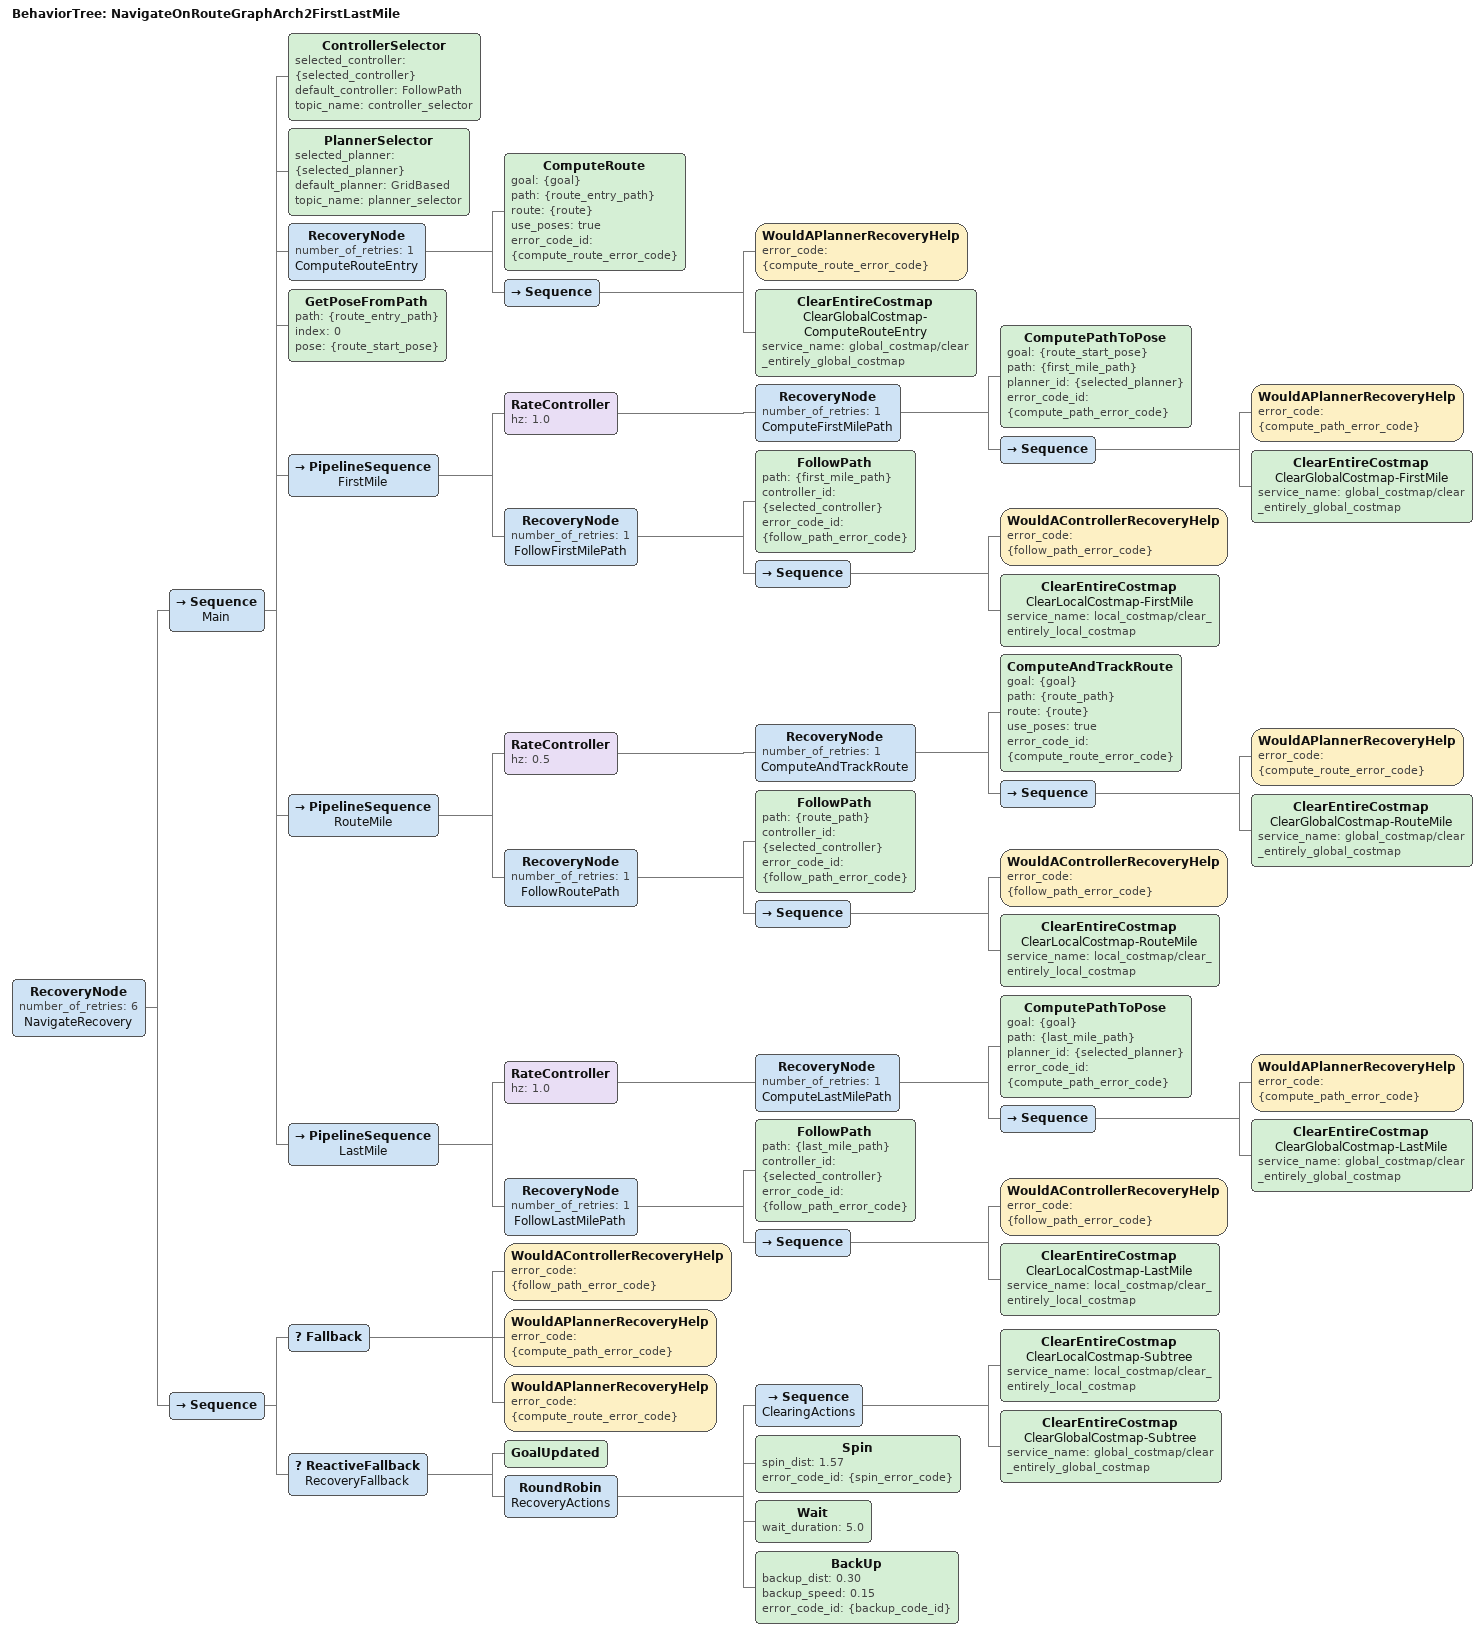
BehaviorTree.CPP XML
<root BTCPP_format="4" main_tree_to_execute="NavigateOnRouteGraphArch2FirstLastMile">
  <BehaviorTree ID="NavigateOnRouteGraphArch2FirstLastMile">
    <RecoveryNode number_of_retries="6" name="NavigateRecovery">
      <Sequence name="Main">
        <ControllerSelector selected_controller="{selected_controller}"
                            default_controller="FollowPath"
                            topic_name="controller_selector"/>
        <PlannerSelector selected_planner="{selected_planner}"
                         default_planner="GridBased"
                         topic_name="planner_selector"/>

        <!-- 0) 先用 ComputeRoute 找到“最近路网入口 pose”（route_start_pose） -->
        <RecoveryNode number_of_retries="1" name="ComputeRouteEntry">
          <ComputeRoute goal="{goal}"
                        path="{route_entry_path}"
                        route="{route}"
                        use_poses="true"
                        error_code_id="{compute_route_error_code}"/>
          <Sequence>
            <WouldAPlannerRecoveryHelp error_code="{compute_route_error_code}"/>
            <ClearEntireCostmap name="ClearGlobalCostmap-ComputeRouteEntry"
                                service_name="global_costmap/clear_entirely_global_costmap"/>
          </Sequence>
        </RecoveryNode>

        <GetPoseFromPath path="{route_entry_path}" index="0" pose="{route_start_pose}"/>

        <!-- 1) First-mile：自由空间导航到 route_start_pose（支持 1Hz 重规划） -->
        <PipelineSequence name="FirstMile">
          <RateController hz="1.0">
            <RecoveryNode number_of_retries="1" name="ComputeFirstMilePath">
              <ComputePathToPose goal="{route_start_pose}"
                                path="{first_mile_path}"
                                planner_id="{selected_planner}"
                                error_code_id="{compute_path_error_code}"/>
              <Sequence>
                <WouldAPlannerRecoveryHelp error_code="{compute_path_error_code}"/>
                <ClearEntireCostmap name="ClearGlobalCostmap-FirstMile"
                                    service_name="global_costmap/clear_entirely_global_costmap"/>
              </Sequence>
            </RecoveryNode>
          </RateController>
          <RecoveryNode number_of_retries="1" name="FollowFirstMilePath">
            <FollowPath path="{first_mile_path}"
                        controller_id="{selected_controller}"
                        error_code_id="{follow_path_error_code}"/>
            <Sequence>
              <WouldAControllerRecoveryHelp error_code="{follow_path_error_code}"/>
              <ClearEntireCostmap name="ClearLocalCostmap-FirstMile"
                                  service_name="local_costmap/clear_entirely_local_costmap"/>
            </Sequence>
          </RecoveryNode>
        </PipelineSequence>

        <!-- 2) Route-mile：ComputeAndTrackRoute + FollowPath（严格路网追踪） -->
        <PipelineSequence name="RouteMile">
          <RateController hz="0.5">
            <RecoveryNode number_of_retries="1" name="ComputeAndTrackRoute">
              <ComputeAndTrackRoute goal="{goal}"
                                    path="{route_path}"
                                    route="{route}"
                                    use_poses="true"
                                    error_code_id="{compute_route_error_code}"/>
              <Sequence>
                <WouldAPlannerRecoveryHelp error_code="{compute_route_error_code}"/>
                <ClearEntireCostmap name="ClearGlobalCostmap-RouteMile"
                                    service_name="global_costmap/clear_entirely_global_costmap"/>
              </Sequence>
            </RecoveryNode>
          </RateController>
          <RecoveryNode number_of_retries="1" name="FollowRoutePath">
            <FollowPath path="{route_path}"
                        controller_id="{selected_controller}"
                        error_code_id="{follow_path_error_code}"/>
            <Sequence>
              <WouldAControllerRecoveryHelp error_code="{follow_path_error_code}"/>
              <ClearEntireCostmap name="ClearLocalCostmap-RouteMile"
                                  service_name="local_costmap/clear_entirely_local_costmap"/>
            </Sequence>
          </RecoveryNode>
        </PipelineSequence>

        <!-- 3) Last-mile：自由空间导航到最终 goal pose（支持 1Hz 重规划） -->
        <PipelineSequence name="LastMile">
          <RateController hz="1.0">
            <RecoveryNode number_of_retries="1" name="ComputeLastMilePath">
              <ComputePathToPose goal="{goal}"
                                path="{last_mile_path}"
                                planner_id="{selected_planner}"
                                error_code_id="{compute_path_error_code}"/>
              <Sequence>
                <WouldAPlannerRecoveryHelp error_code="{compute_path_error_code}"/>
                <ClearEntireCostmap name="ClearGlobalCostmap-LastMile"
                                    service_name="global_costmap/clear_entirely_global_costmap"/>
              </Sequence>
            </RecoveryNode>
          </RateController>
          <RecoveryNode number_of_retries="1" name="FollowLastMilePath">
            <FollowPath path="{last_mile_path}"
                        controller_id="{selected_controller}"
                        error_code_id="{follow_path_error_code}"/>
            <Sequence>
              <WouldAControllerRecoveryHelp error_code="{follow_path_error_code}"/>
              <ClearEntireCostmap name="ClearLocalCostmap-LastMile"
                                  service_name="local_costmap/clear_entirely_local_costmap"/>
            </Sequence>
          </RecoveryNode>
        </PipelineSequence>
      </Sequence>

      <!-- 全局恢复：沿用 nav2 默认的清图/旋转/等待/后退组合 -->
      <Sequence>
        <Fallback>
          <WouldAControllerRecoveryHelp error_code="{follow_path_error_code}"/>
          <WouldAPlannerRecoveryHelp error_code="{compute_path_error_code}"/>
          <WouldAPlannerRecoveryHelp error_code="{compute_route_error_code}"/>
        </Fallback>
        <ReactiveFallback name="RecoveryFallback">
          <GoalUpdated/>
          <RoundRobin name="RecoveryActions">
            <Sequence name="ClearingActions">
              <ClearEntireCostmap name="ClearLocalCostmap-Subtree"
                                  service_name="local_costmap/clear_entirely_local_costmap"/>
              <ClearEntireCostmap name="ClearGlobalCostmap-Subtree"
                                  service_name="global_costmap/clear_entirely_global_costmap"/>
            </Sequence>
            <Spin spin_dist="1.57" error_code_id="{spin_error_code}"/>
            <Wait wait_duration="5.0"/>
            <BackUp backup_dist="0.30" backup_speed="0.15" error_code_id="{backup_code_id}"/>
          </RoundRobin>
        </ReactiveFallback>
      </Sequence>
    </RecoveryNode>
  </BehaviorTree>
</root>
